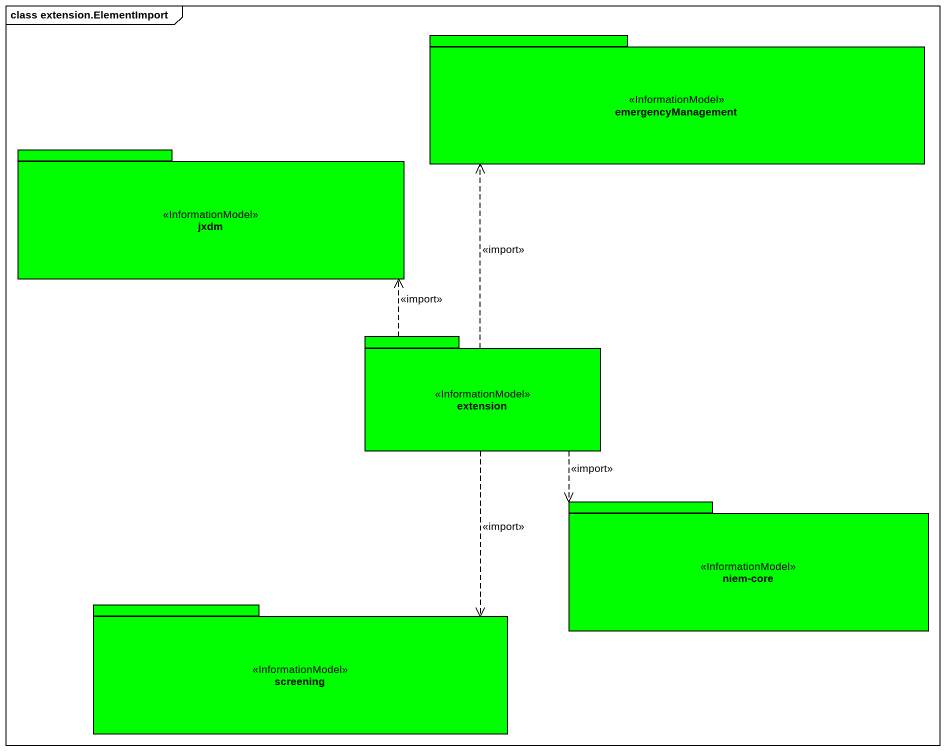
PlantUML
@startuml
mainframe class extension.ElementImport
package emergencyManagement <<InformationModel>> #00FF00 {
}
package jxdm <<InformationModel>> #00FF00 {
}
package extension <<InformationModel>> #00FF00 {
}
package "niem-core" as niem_core <<InformationModel>> #00FF00 {
}
package screening <<InformationModel>> #00FF00 {
}
extension .up.> emergencyManagement : <<import>>
extension .up.> jxdm : <<import>>
extension ..> niem_core : <<import>>
extension ..> screening : <<import>>
@enduml
